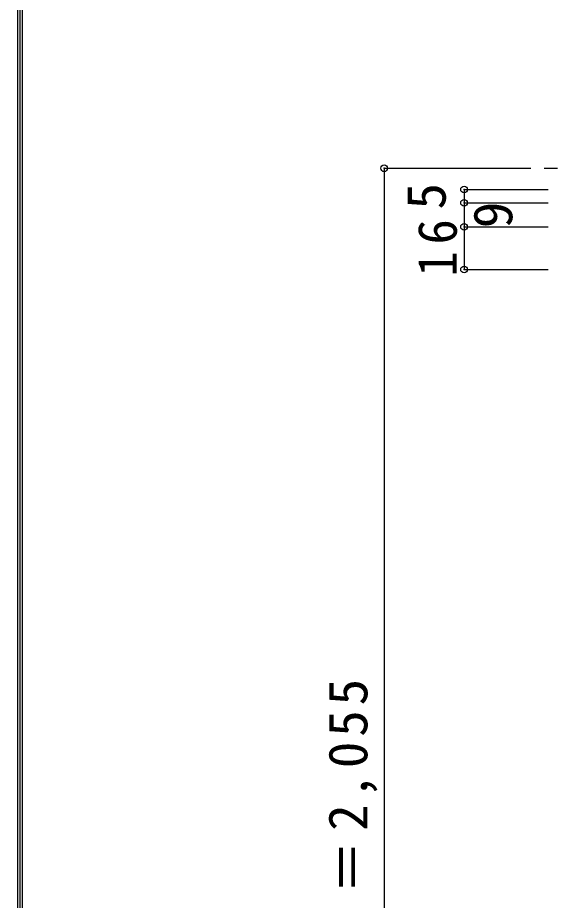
# Model space of a CAD drawing. Units: millimetres at full size, sheet at 1:5. Extents: x -973 to 977, y -718 to 696.
# Drawn here: x -973.3 to -769.3, y -330.8 to 0.4 of the extents above; entities that cross this region are included whole.
import ezdxf
from ezdxf.enums import TextEntityAlignment as Align

# ---------------------------------------------------------------- set-up
doc = ezdxf.new("R2010")
doc.units = ezdxf.units.MM
doc.header["$LTSCALE"] = 5
doc.header["$PDMODE"] = 32
doc.header["$PDSIZE"] = 2.5
doc.linetypes.add('CHAIN1', pattern=[8, 5, -1, 1, -1])
for name, color, linetype in [('0-1_通り芯', 4, 'CHAIN1'), ('0-B_寸法', 7, 'Continuous'), ('F-1_枠', 6, 'Continuous')]:
    doc.layers.add(name, color=color, linetype=linetype)
doc.styles.add('ＭＳ ゴシック', font='')
doc.styles.get('ＭＳ ゴシック').set_extended_font_data('MS Gothic')

msp = doc.modelspace()

# ---------------------------------------------------------------- linework, layer by layer
at = {"layer": '0-1_通り芯'}
msp.add_line((-805.847, -56.151), (-403.347, -56.151), dxfattribs=at)
at = {"layer": '0-B_寸法', "color": 4}
for p, q in [((-835.847, -56.151), (-805.847, -56.151)), ((-835.847, -56.151), (-835.847, -567.5)), ((-805.847, -64.151), (-774.347, -64.151)), ((-805.847, -64.151), (-805.847, -69.151)), ((-805.847, -69.151), (-774.347, -69.151)), ((-805.847, -69.151), (-805.847, -78.151)), ((-805.847, -78.151), (-774.347, -78.151)), ((-805.847, -78.151), (-805.847, -94.151)), ((-805.847, -94.151), (-774.347, -94.151))]:
    msp.add_line(p, q, dxfattribs=at)
at = {"layer": '0-B_寸法'}
for p in [(-835.847, -56.151), (-805.847, -64.151), (-805.847, -69.151), (-805.847, -78.151), (-805.847, -94.151)]:
    msp.add_point(p, dxfattribs=at)
at = {"layer": 'F-1_枠'}
for p, q in [((-973.347, 695.833), (-973.347, -700.833)), ((-972.514, 695.833), (-972.514, -700.833)), ((-971.68, 695.833), (-971.68, -700.833))]:
    msp.add_line(p, q, dxfattribs=at)

# ---------------------------------------------------------------- texts
at = {"layer": '0-B_寸法', "style": 'ＭＳ ゴシック'}
for s, p in [('5', (-808.347, -71.651)), ('9', (-783.347, -78.651))]:
    msp.add_text(s, height=14.66, rotation=90, dxfattribs=at).set_placement(p, align=Align.BOTTOM_LEFT)
at = {"layer": '0-B_寸法', "char_height": 14.66, "attachment_point": 7, "rotation": 90, "style": 'ＭＳ ゴシック'}
for s, insert in [('\\T1.27;\\W0.95;16', (-808.347, -96.776)), ('\\T1.18;ＲＯＨ＝2,055', (-838.347, -399.151))]:
    msp.add_mtext(s, dxfattribs=dict(at, insert=insert))

doc.saveas('drawing.dxf')
